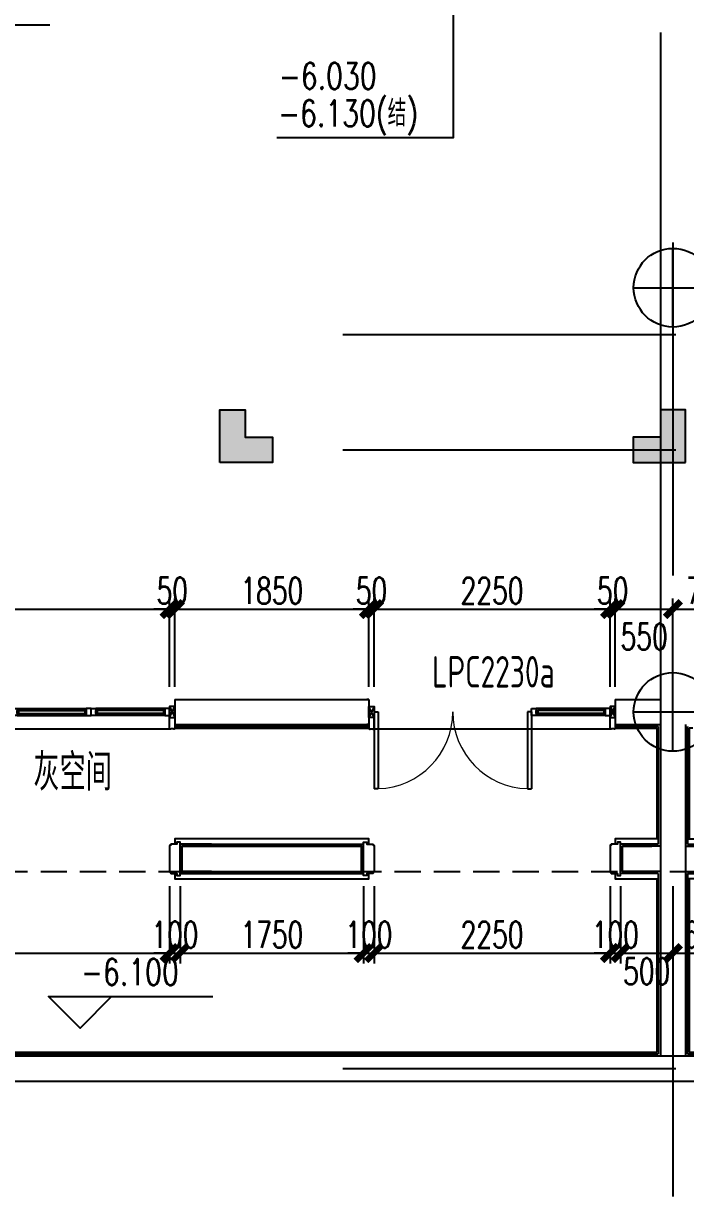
# Model space of a CAD drawing. Extents: x 296441 to 853063, y 459050 to 1117990.
# Drawn here: x 782629 to 788943, y 865610 to 876796 of the extents above; entities that cross this region are included whole.
import ezdxf

# ---------------------------------------------------------------- set-up
doc = ezdxf.new("R2010")
doc.units = 0
doc.header["$LTSCALE"] = 1000
doc.linetypes.add('20-GRID$0$CENTER2', pattern=[28.575, 19.05, -3.175, 3.175, -3.175])
doc.linetypes.add('BSMT-PLAN-BS01$0$$0$HIDDEN', pattern=[0.375, 0.25, -0.125])
for name, color, linetype in [('20-GRID$0$G-GRID', 8, '20-GRID$0$CENTER2'), ('20-PLAN-BS01-P$0$A-ANNO-LEVL', 3, 'Continuous'), ('20-PLAN-BS01-P$0$A-ANNO-LEVL-TEXT', 255, 'Continuous'), ('20-PLAN-BS01-P$0$A-ROOM-IDEN', 4, 'Continuous'), ('20-PLAN-BS01-P$0$G-XREF', 2, 'Continuous'), ('BSMT-PLAN-BS01$0$A-WALL', 1, 'Continuous'), ('DZ-PLAN-MAIN-FL01$0$A-WIND-IDEN', 33, 'Continuous'), ('E1-BS01-18-19$0$A-OVLK', 140, 'Continuous'), ('E1-BS01-18-19$0$A-WALL', 1, 'Continuous'), ('E1-BS01-18-19$0$A-WALL-FNSH', 6, 'Continuous'), ('E1-BS01-18-19$0$G-XREF', 2, 'Continuous'), ('E1-BS01-20$0$A-WALL', 1, 'Continuous'), ('G-BS01-20$0$A-DOOR', 4, 'Continuous'), ('G-BS01-20$0$A-FLOR', 23, 'Continuous'), ('G-BS01-20$0$A-OVLK', 140, 'Continuous'), ('G-BS01-20$0$A-SECT-WIND', 155, 'Continuous'), ('G-BS01-20$0$A-SECT-WOOD', 17, 'Continuous'), ('G-BS01-20$0$A-WALL', 1, 'Continuous'), ('G-BS01-20$0$A-WALL-FNSH', 6, 'Continuous'), ('G-BS01-20$0$G-FL01$0$A-COLS', 30, 'Continuous'), ('G-BS01-20$0$G-FL01$0$S-COL-H', 5, 'Continuous'), ('G-BS01-20$0$G-XREF', 2, 'Continuous'), ('G-XREF', 2, 'Continuous'), ('menchuangtao1$0$A-DETL-STONE', 42, 'Continuous'), ('menchuangtao1$0$A-WALL', 1, 'Continuous'), ('menchuangtao1$0$A_CUR_FRAME', 112, 'Continuous'), ('mentao100$0$A-SECT-FNSH', 6, 'Continuous'), ('mentao100$0$A-SECT-STONE', 42, 'Continuous'), ('mentao100$0$A-WALL', 1, 'Continuous'), ('ZT0_默认图层-----PM、LM、DY、JD', 7, 'Continuous'), ('ZT1_Dim---标注---PM、LM、DY、JD', 252, 'Continuous')]:
    doc.layers.add(name, color=color, linetype=linetype)
doc.layers.add('E-TEXT-BS01-20$0$A-ANNO-NPLT', color=215, linetype='Continuous', plot=False)
doc.layers.add('G-BS01-20$0$A-ANNO-NPLT', color=215, linetype='Continuous', plot=False)
doc.styles.add('20-PLAN-BS01-P$0$GOA_01_thin_0.75', font='romans.shx', dxfattribs={"width": 0.75, "bigfont": 'hzdx.shx'})
doc.styles.get("Standard").update_dxf_attribs({"font": 'gbenor.shx', "bigfont": 'gbcbig.shx'})
doc.styles.add('ZT-DIMSTYLE', font='ROMANS.shx', dxfattribs={"width": 0.7, "bigfont": 'CHINESE.shx'})
doc.dimstyles.new('ZT-DIM100', dxfattribs={"dimscale": 100, "dimtxt": 2.5, "dimasz": 1.5, "dimexe": 1, "dimexo": 1, "dimgap": 0.5, "dimtad": 1, "dimdec": 0, "dimdsep": 46, "dimtxsty": 'ZT-DIMSTYLE', "dimblk": 'ARCHTICK', "dimcen": 2.5, "dimclrd": 175, "dimclre": 175, "dimclrt": 7, "dimazin": 2, "dimtfac": 1, "dimtix": 1, "dimtmove": 2, "dimatfit": 3, "dimfxl": 0, "dimarcsym": 0})

# ---------------------------------------------------------------- blocks, each defined once
blk = doc.blocks.new('E-TEXT-BS01-20$0$A$C6F811121')
for p, q in [((0, -750), (0, 750)), ((-750, 0), (750, 0))]:
    blk.add_line(p, q)
blk.add_circle((0, 0), 750)
blk = doc.blocks.new('E-TEXT-BS01-20')
at = {"layer": 'E-TEXT-BS01-20$0$A-ANNO-NPLT', "xscale": 0.5, "yscale": 0.5, "zscale": 0.5}
blk.add_blockref('E-TEXT-BS01-20$0$A$C6F811121', (0, 0), dxfattribs=at)
blk = doc.blocks.new('G-BS01-20$0$A$C6F811121')
for p, q in [((0, -750), (0, 750)), ((-750, 0), (750, 0))]:
    blk.add_line(p, q)
blk.add_circle((0, 0), 750)
blk = doc.blocks.new('G-BS01-20$0$B-PLAN-FL01$0$$DorLib2D$00000002')
for p, q in [((-0.5, 0), (-0.5, 0.4875)), ((-0.475, 0.4875), (-0.5, 0.4875)), ((-0.475, 0), (-0.475, 0.4875)), ((0.475, 0), (0.475, 0.4875)), ((0.475, 0.4875), (0.5, 0.4875)), ((0.5, 0), (0.5, 0.4875)), ((-0.5, 0), (-0.475, 0)), ((0.5, 0), (0.475, 0))]:
    blk.add_line(p, q)
at = {"lineweight": 13}
for centre, start, end in [((-0.4875, 0), 0, 88.53072), ((0.4875, 0), 91.46928, 180)]:
    blk.add_arc(centre, 0.4875, start, end, dxfattribs=at)
blk = doc.blocks.new('G-BS01-20$0$750----DDDD')
at = {"layer": 'G-BS01-20$0$A-SECT-WIND'}
for p, q in [((45, 32.5), (705, 32.5)), ((60, 15), (690, 15)), ((45, -32.5), (705, -32.5)), ((60, -15), (690, -15))]:
    blk.add_line(p, q, dxfattribs=at)
at = {"layer": 'G-BS01-20$0$A-SECT-WOOD'}
for points in [[(0, 32.5), (45, 32.5), (45, -32.5), (0, -32.5)], [(60, 15), (60, -15), (45, -15), (45, 15)], [(690, 15), (690, -15), (705, -15), (705, 15)], [(750, 32.5), (705, 32.5), (705, -32.5), (750, -32.5)]]:
    blk.add_lwpolyline(points, close=True, dxfattribs=at)
blk = doc.blocks.new('menchuangtao1')
at = {"layer": 'menchuangtao1$0$A-DETL-STONE'}
blk.add_lwpolyline([(-10, -52), (-10, -159, -0.471625), (-15, -162, -0.528396), (-19, -165, 0.241692), (-51, -165, -0.528396), (-55, -162, -0.471625), (-60, -159), (-60, -52)], format="xyb", close=True, dxfattribs=at)
at = {"layer": 'menchuangtao1$0$A-WALL'}
for p, q in [((-10, 120), (-10, -120)), ((-10, 120), (10, 120)), ((-10, -120), (10, -120))]:
    blk.add_line(p, q, dxfattribs=at)
at = {"layer": 'menchuangtao1$0$A_CUR_FRAME'}
for p, q in [((-60, -52), (-10, 52)), ((-60, 52), (-10, -52))]:
    blk.add_line(p, q, dxfattribs=at)
blk.add_lwpolyline([(-10, -52), (-10, 52), (-60, 52), (-60, -52)], close=True, dxfattribs=at)
blk = doc.blocks.new('YQ121111477')
at = {"layer": 'G-BS01-20$0$G-FL01$0$S-COL-H'}
h = blk.add_hatch(color=256, dxfattribs=at)
h.dxf.hatch_style = 1
h.paths.add_polyline_path([(16380, 7000.2), (16380, 7500.2), (16620, 7500.2), (16620, 7240.2), (16880, 7240.2), (16880, 7000.2)])
h = blk.add_hatch(color=256, dxfattribs=at)
h.dxf.hatch_style = 1
h.paths.add_polyline_path([(20820, 7000.2), (20820, 7500.2), (20580, 7500.2), (20580, 7240.2), (20320, 7240.2), (20320, 7000.2)])
at = {"layer": '20-GRID$0$G-GRID'}
for p, q in [((20700, 31320.2), (20700, 0)), ((-4674.1, 8220.2, 0), (82140, 8220.2, 0)), ((-4674.1, 7120.2, 0), (82140, 7120.2, 0)), ((-4674.1, 1220.2), (82140, 1220.2))]:
    blk.add_line(p, q, dxfattribs=at)
at = {"layer": '20-PLAN-BS01-P$0$A-ANNO-LEVL', "elevation": 0}
for points in [[(18604.5, 11926.1), (18604.5, 10094.5), (16922.2, 10094.5)], [(13791.1, 11172.1), (13491.1, 10872.1), (13191.1, 11172.1), (14757.2, 11172.1)], [(15345.3, 1906.9), (15045.3, 1606.9), (14745.3, 1906.9), (16311.4, 1906.9)]]:
    blk.add_lwpolyline(points, dxfattribs=at)
at = {"layer": 'BSMT-PLAN-BS01$0$A-WALL', "color": 1}
for p, q in [((20580, 4800.2, 0.5), (20580, 3940.2, 0.5)), ((20580, 3940.2, -1.2), (20580, 1340.2, -0.9)), ((20820, 3940.2, -1.2), (20820, 1340.2, -0.9))]:
    blk.add_line(p, q, dxfattribs=at)
at = {"layer": 'BSMT-PLAN-BS01$0$A-WALL', "color": 5, "linetype": 'BSMT-PLAN-BS01$0$$0$HIDDEN'}
blk.add_line((9420, 3100.2, -0.4), (68580, 3100.2, -0.4), dxfattribs=at)
at = {"layer": 'BSMT-PLAN-BS01$0$A-WALL', "color": 1, "elevation": -1.1}
for points in [[(9420, 1340.2), (68580, 1340.2)], [(9180, 1100.2), (68820, 1100.2)]]:
    blk.add_lwpolyline(points, dxfattribs=at)
at = {"layer": 'E1-BS01-20$0$A-WALL'}
blk.add_line((20820, 4500.2, 0), (20820, 2679.7, 0), dxfattribs=at)
at = {"layer": 'G-BS01-20$0$A-FLOR'}
for p, q in [((15909, 4455.2, 0), (9891, 4455.2, 0)), ((20100, 4455.2, 0), (17850, 4455.2, 0))]:
    blk.add_line(p, q, dxfattribs=at)
at = {"layer": 'G-BS01-20$0$A-OVLK'}
for p, q in [((15949.9, 4465.2, 0), (17800, 4465.2, 0)), ((20150, 4465.2, 0), (20545, 4465.2, 0))]:
    blk.add_line(p, q, dxfattribs=at)
at = {"layer": 'G-BS01-20$0$A-WALL'}
for p, q in [((20580, 11100.2, 0), (20580, 4740.2, 0)), ((15959.9, 4740.2, 0), (17790, 4740.2, 0)), ((20160, 4740.2, 0), (20580, 4740.2, 0)), ((15959.9, 4500.2, 0), (17790, 4500.2, 0)), ((20160, 4500.2, 0), (20580, 4500.2, 0)), ((20580, 4500.2, 0), (20580, 1940.2, 0))]:
    blk.add_line(p, q, dxfattribs=at)
at = {"layer": 'G-BS01-20$0$A-WALL-FNSH'}
for p, q in [((15949.9, 4480.2, 0), (17800, 4480.2, 0)), ((20150, 4480.2, 0), (20560, 4480.2, 0))]:
    blk.add_line(p, q, dxfattribs=at)
at = {"layer": 'G-BS01-20$0$G-FL01$0$A-COLS', "elevation": 0}
for points in [[(16380, 7000.2), (16380, 7500.2), (16620, 7500.2), (16620, 7240.2), (16880, 7240.2), (16880, 7000.2)], [(20820, 7000.2), (20820, 7500.2), (20580, 7500.2), (20580, 7240.2), (20320, 7240.2), (20320, 7000.2)]]:
    blk.add_lwpolyline(points, close=True, dxfattribs=at)
blk.add_blockref('G-BS01-20$0$750----DDDD', (14400, 4620.2, 0))
at = {"xscale": -1}
for p in [(15900, 4620.2, 0), (20100, 4620.2, 0)]:
    blk.add_blockref('G-BS01-20$0$750----DDDD', p, dxfattribs=at)
at = {"layer": '20-PLAN-BS01-P$0$G-XREF'}
blk.add_blockref('E-TEXT-BS01-20', (20700, 8665.9, 0), dxfattribs=at)
at = {"layer": 'G-BS01-20$0$A-ANNO-NPLT', "xscale": 0.5, "yscale": 0.5, "zscale": 0.5}
blk.add_blockref('G-BS01-20$0$A$C6F811121', (20700, 4620.2, 0), dxfattribs=at)
at = {"layer": 'G-BS01-20$0$A-DOOR', "xscale": 1500, "yscale": 1500, "zscale": 1500, "rotation": 180}
blk.add_blockref('G-BS01-20$0$B-PLAN-FL01$0$$DorLib2D$00000002', (18600, 4620.2, 0), dxfattribs=at)
at = {"layer": 'G-BS01-20$0$G-XREF'}
for p in [(15960, 4620.2, 0), (20160.1, 4620.2, 0)]:
    blk.add_blockref('menchuangtao1', p, dxfattribs=at)
at = {"layer": 'G-BS01-20$0$G-XREF', "xscale": -1}
blk.add_blockref('menchuangtao1', (17789.9, 4620.2, 0), dxfattribs=at)
at = {"layer": '20-PLAN-BS01-P$0$A-ANNO-LEVL-TEXT', "style": '20-PLAN-BS01-P$0$GOA_01_thin_0.75', "width": 0.75}
for s, p in [('-6.030', (16942.3, 10558.6, 0)), ('-6.130(结)', (16934.6, 10203.8, 0)), ('-6.100', (15055.5, 2015.2, 0))]:
    blk.add_text(s, height=250, dxfattribs=at).set_placement(p)
at = {"layer": '20-PLAN-BS01-P$0$A-ROOM-IDEN', "style": '20-PLAN-BS01-P$0$GOA_01_thin_0.75', "width": 0.75}
blk.add_text('灰空间', height=350, dxfattribs=at).set_placement((14601.1, 3870.6, 0))
blk = doc.blocks.new('mentao100')
at = {"layer": 'mentao100$0$A-SECT-FNSH'}
for p, q in [((-280, 140), (20, 140)), ((-280, -140), (20, -140))]:
    blk.add_line(p, q, dxfattribs=at)
at = {"layer": 'mentao100$0$A-SECT-STONE', "ltscale": 0.1}
blk.add_lwpolyline([(20, 140), (20, 160), (50, 160), (50, 140), (105, 140, -0.414214), (110, 135), (110, 130), (115, 130, -0.414165), (120, 125), (120, 98), (120, -125, -0.414165), (115, -130), (110, -130), (110, -135, -0.414214), (105, -140), (50, -140), (50, -160), (20, -160), (20, -140)], format="xyb", close=True, dxfattribs=at)
at = {"layer": 'mentao100$0$A-WALL'}
blk.add_lwpolyline([(-280, -120), (0, -120), (0, 120), (-280, 120)], dxfattribs=at)
blk = doc.blocks.new('YQ1230160100')
at = {"layer": 'E1-BS01-18-19$0$A-OVLK', "elevation": 0}
for points in [[(20, 2070), (430, 2070), (430, 2020)], [(8380, 2020), (8380, 2070), (6530, 2070), (6530, 2020)], [(11140, 2070), (10730, 2070), (10730, 2020)], [(430, 1740), (430, 1690), (20, 1690)], [(6530, 1740), (6530, 1690), (8380, 1690), (8380, 1740)], [(10730, 1740), (10730, 1690), (11140, 1690)]]:
    blk.add_lwpolyline(points, dxfattribs=at)
at = {"layer": 'E1-BS01-18-19$0$A-WALL'}
for p, q in [((0, 2000, 0), (360, 2000, 0)), ((6600, 2000, 0), (8310, 2000, 0)), ((11160, 2000, 0), (10800, 2000, 0)), ((0, 1760, 0), (360, 1760, 0)), ((6600, 1760, 0), (8310, 1760, 0)), ((11160, 1760, 0), (10800, 1760, 0))]:
    blk.add_line(p, q, dxfattribs=at)
at = {"layer": 'E1-BS01-18-19$0$A-WALL-FNSH'}
for p, q in [((20, 3140, 0), (20, 2020, 0)), ((20, 2020, 0), (380, 2020, 0)), ((6580, 2020, 0), (8330, 2020, 0)), ((11140, 2020, 0), (10780, 2020, 0)), ((20, 1740, 0), (380, 1740, 0)), ((20, 1740), (20, 20)), ((6580, 1740, 0), (8330, 1740, 0)), ((11140, 1740, 0), (10780, 1740, 0)), ((11140, 1740, 0), (11140, 20, -1)), ((20, 20, -1), (11140, 20, -1))]:
    blk.add_line(p, q, dxfattribs=at)
at = {"layer": 'G-BS01-20$0$A-OVLK'}
for p, q in [((35, 3125, 0), (35, 2070, 0)), ((70, 3125, 0), (35, 3125, 0)), ((11125, 3125, 0), (11125, 2070, 0)), ((35, 1690), (35, 35)), ((11125, 1690, 0), (11125, 35, -1)), ((35, 35, -1), (11125, 35, -1))]:
    blk.add_line(p, q, dxfattribs=at)
at = {"layer": 'G-BS01-20$0$A-WALL-FNSH'}
blk.add_line((11140, 3140, 0), (11140, 2020, 0), dxfattribs=at)
at = {"layer": 'E1-BS01-18-19$0$G-XREF'}
for p in [(360, 1880, 0), (8310, 1880, 0)]:
    blk.add_blockref('mentao100', p, dxfattribs=at)
at = {"layer": 'E1-BS01-18-19$0$G-XREF', "extrusion": (0, 0, -1), "zscale": -1}
blk.add_blockref('mentao100', (-6600, 1880, 0), dxfattribs=at)
at = {"layer": 'E1-BS01-18-19$0$G-XREF', "xscale": -1}
blk.add_blockref('mentao100', (10800, 1880, 0), dxfattribs=at)
blk = doc.blocks.new('YQ1230160300')
at = {"layer": 'E1-BS01-18-19$0$A-OVLK'}
for points, elevation in [([(20, 2070), (580, 2070), (580, 2020)], 0), ([(6505, 2020), (6505, 2070), (5180, 2070), (5180, 2020)], 1), ([(9340, 2070), (8855, 2070), (8855, 2020)], 1), ([(580, 1740), (580, 1690), (20, 1690)], 0), ([(5180, 1740), (5180, 1690), (6505, 1690), (6505, 1740)], 1), ([(8855, 1740), (8855, 1690), (9340, 1690)], 1)]:
    blk.add_lwpolyline(points, dxfattribs=dict(at, elevation=elevation))
at = {"layer": 'E1-BS01-18-19$0$A-WALL'}
for p, q in [((0, 2000, 0), (510, 2000, 1)), ((5250, 2000, 1), (6435, 2000, 1)), ((9360, 2000, 0), (8925, 2000, 1)), ((0, 1760, 0), (510, 1760, 1)), ((5250, 1760, 1), (6435, 1760, 1)), ((9360, 1760, 0), (8925, 1760, 1))]:
    blk.add_line(p, q, dxfattribs=at)
at = {"layer": 'E1-BS01-18-19$0$A-WALL-FNSH'}
for p, q in [((20, 3140, 0), (20, 2020, 0)), ((20, 2020, 0), (530, 2020, 1)), ((5230, 2020, 1), (6455, 2020, 1)), ((9340, 2020, 0), (8905, 2020, 1)), ((20, 1740, 0), (530, 1740, 1)), ((20, 1740), (20, 20)), ((5230, 1740, 1), (6455, 1740, 1)), ((9340, 1740, 0), (8905, 1740, 1)), ((9340, 1740, 0), (9340, 20, -1)), ((20, 20, -1), (9340, 20, -1))]:
    blk.add_line(p, q, dxfattribs=at)
at = {"layer": 'G-BS01-20$0$A-OVLK'}
for p, q in [((35, 3125, 0), (35, 2070, 0)), ((70, 3125, 0), (35, 3125, 0)), ((9325, 3125, 0), (9325, 2070, 0)), ((35, 1690), (35, 35)), ((9325, 1690, 0), (9325, 35, -1)), ((35, 35, -1), (9325, 35, -1))]:
    blk.add_line(p, q, dxfattribs=at)
at = {"layer": 'G-BS01-20$0$A-WALL-FNSH'}
blk.add_line((9340, 3140, 0), (9340, 2020, 0), dxfattribs=at)
at = {"layer": 'E1-BS01-18-19$0$G-XREF'}
for p in [(510, 1880, 1), (6435, 1880, 1)]:
    blk.add_blockref('mentao100', p, dxfattribs=at)
at = {"layer": 'E1-BS01-18-19$0$G-XREF', "extrusion": (0, 0, -1), "zscale": -1}
blk.add_blockref('mentao100', (-5250, 1880, -1), dxfattribs=at)
at = {"layer": 'E1-BS01-18-19$0$G-XREF', "xscale": -1}
blk.add_blockref('mentao100', (8925, 1880, 1), dxfattribs=at)
blk = doc.blocks.new('_ArchTick')
at = {"color": 0, "linetype": 'ByBlock', "const_width": 0.4}
blk.add_lwpolyline([(-0.5, -0.5), (0.5, 0.5)], dxfattribs=at)
blk = doc.blocks.new('*D1692')
at = {"layer": 'Defpoints', "color": 0, "ltscale": 1000, "transparency": 16777216}
for p in [(11550, 861), (10850, 20), (11550, 20)]:
    blk.add_point(p, dxfattribs=at)
at = {"layer": 'ZT1_Dim---标注---PM、LM、DY、JD', "color": 175, "linetype": 'ByBlock', "lineweight": -2, "ltscale": 1000, "transparency": 16777216}
for p, q in [((10850, 120), (10850, 961)), ((11550, 120), (11550, 961)), ((10850, 861), (11550, 861))]:
    blk.add_line(p, q, dxfattribs=at)
at = {"layer": 'ZT1_Dim---标注---PM、LM、DY、JD', "color": 175, "lineweight": -2, "ltscale": 1000, "transparency": 16777216, "xscale": 150, "yscale": 150, "zscale": 150, "rotation": 180}
blk.add_blockref('_ArchTick', (10850, 861), dxfattribs=at)
at = {"layer": 'ZT1_Dim---标注---PM、LM、DY、JD', "color": 175, "lineweight": -2, "ltscale": 1000, "transparency": 16777216, "xscale": 150, "yscale": 150, "zscale": 150}
blk.add_blockref('_ArchTick', (11550, 861), dxfattribs=at)
at = {"layer": 'ZT1_Dim---标注---PM、LM、DY、JD', "color": 7, "ltscale": 1000, "transparency": 16777216, "insert": (11200, 1036), "char_height": 250, "attachment_point": 5, "style": 'ZT-DIMSTYLE'}
blk.add_mtext('700', dxfattribs=at)
blk = doc.blocks.new('*D1693')
at = {"layer": 'Defpoints', "color": 0, "ltscale": 1000, "transparency": 16777216}
for p in [(10850, 861), (10300, 20), (10850, 20)]:
    blk.add_point(p, dxfattribs=at)
at = {"layer": 'ZT1_Dim---标注---PM、LM、DY、JD', "color": 175, "linetype": 'ByBlock', "lineweight": -2, "ltscale": 1000, "transparency": 16777216}
for p, q in [((10300, 120), (10300, 961)), ((10850, 120), (10850, 961)), ((10300, 861), (10850, 861))]:
    blk.add_line(p, q, dxfattribs=at)
at = {"layer": 'ZT1_Dim---标注---PM、LM、DY、JD', "color": 175, "lineweight": -2, "ltscale": 1000, "transparency": 16777216, "xscale": 150, "yscale": 150, "zscale": 150, "rotation": 180}
blk.add_blockref('_ArchTick', (10300, 861), dxfattribs=at)
at = {"layer": 'ZT1_Dim---标注---PM、LM、DY、JD', "color": 175, "lineweight": -2, "ltscale": 1000, "transparency": 16777216, "xscale": 150, "yscale": 150, "zscale": 150}
blk.add_blockref('_ArchTick', (10850, 861), dxfattribs=at)
at = {"layer": 'ZT1_Dim---标注---PM、LM、DY、JD', "color": 7, "ltscale": 1000, "transparency": 16777216, "insert": (10575, 599), "char_height": 250, "attachment_point": 5, "style": 'ZT-DIMSTYLE'}
blk.add_mtext('550', dxfattribs=at)
blk = doc.blocks.new('*D1694')
at = {"layer": 'Defpoints', "color": 0, "ltscale": 1000, "transparency": 16777216}
for p in [(10300, 861), (10250, 20), (10300, 20)]:
    blk.add_point(p, dxfattribs=at)
at = {"layer": 'ZT1_Dim---标注---PM、LM、DY、JD', "color": 175, "linetype": 'ByBlock', "lineweight": -2, "ltscale": 1000, "transparency": 16777216}
for p, q in [((10250, 120), (10250, 961)), ((10300, 120), (10300, 961)), ((10250, 861), (10100, 861)), ((10250, 861), (10300, 861)), ((10300, 861), (10450, 861))]:
    blk.add_line(p, q, dxfattribs=at)
at = {"layer": 'ZT1_Dim---标注---PM、LM、DY、JD', "color": 175, "lineweight": -2, "ltscale": 1000, "transparency": 16777216, "xscale": 150, "yscale": 150, "zscale": 150}
blk.add_blockref('_ArchTick', (10250, 861), dxfattribs=at)
at = {"layer": 'ZT1_Dim---标注---PM、LM、DY、JD', "color": 175, "lineweight": -2, "ltscale": 1000, "transparency": 16777216, "xscale": 150, "yscale": 150, "zscale": 150, "rotation": 180}
blk.add_blockref('_ArchTick', (10300, 861), dxfattribs=at)
at = {"layer": 'ZT1_Dim---标注---PM、LM、DY、JD', "color": 7, "ltscale": 1000, "transparency": 16777216, "insert": (10275, 1036), "char_height": 250, "attachment_point": 5, "style": 'ZT-DIMSTYLE'}
blk.add_mtext('50', dxfattribs=at)
blk = doc.blocks.new('*D1695')
at = {"layer": 'Defpoints', "color": 0, "ltscale": 1000, "transparency": 16777216}
for p in [(10250, 861), (8000, 20), (10250, 20)]:
    blk.add_point(p, dxfattribs=at)
at = {"layer": 'ZT1_Dim---标注---PM、LM、DY、JD', "color": 175, "linetype": 'ByBlock', "lineweight": -2, "ltscale": 1000, "transparency": 16777216}
for p, q in [((8000, 120), (8000, 961)), ((10250, 120), (10250, 961)), ((8000, 861), (10250, 861))]:
    blk.add_line(p, q, dxfattribs=at)
at = {"layer": 'ZT1_Dim---标注---PM、LM、DY、JD', "color": 175, "lineweight": -2, "ltscale": 1000, "transparency": 16777216, "xscale": 150, "yscale": 150, "zscale": 150, "rotation": 180}
blk.add_blockref('_ArchTick', (8000, 861), dxfattribs=at)
at = {"layer": 'ZT1_Dim---标注---PM、LM、DY、JD', "color": 175, "lineweight": -2, "ltscale": 1000, "transparency": 16777216, "xscale": 150, "yscale": 150, "zscale": 150}
blk.add_blockref('_ArchTick', (10250, 861), dxfattribs=at)
at = {"layer": 'ZT1_Dim---标注---PM、LM、DY、JD', "color": 7, "ltscale": 1000, "transparency": 16777216, "insert": (9125, 1036), "char_height": 250, "attachment_point": 5, "style": 'ZT-DIMSTYLE'}
blk.add_mtext('2250', dxfattribs=at)
blk = doc.blocks.new('*D1696')
at = {"layer": 'Defpoints', "color": 0, "ltscale": 1000, "transparency": 16777216}
for p in [(8000, 861), (7950, 20), (8000, 20)]:
    blk.add_point(p, dxfattribs=at)
at = {"layer": 'ZT1_Dim---标注---PM、LM、DY、JD', "color": 175, "linetype": 'ByBlock', "lineweight": -2, "ltscale": 1000, "transparency": 16777216}
for p, q in [((7950, 120), (7950, 961)), ((8000, 120), (8000, 961)), ((7950, 861), (7800, 861)), ((7950, 861), (8000, 861)), ((8000, 861), (8150, 861))]:
    blk.add_line(p, q, dxfattribs=at)
at = {"layer": 'ZT1_Dim---标注---PM、LM、DY、JD', "color": 175, "lineweight": -2, "ltscale": 1000, "transparency": 16777216, "xscale": 150, "yscale": 150, "zscale": 150}
blk.add_blockref('_ArchTick', (7950, 861), dxfattribs=at)
at = {"layer": 'ZT1_Dim---标注---PM、LM、DY、JD', "color": 175, "lineweight": -2, "ltscale": 1000, "transparency": 16777216, "xscale": 150, "yscale": 150, "zscale": 150, "rotation": 180}
blk.add_blockref('_ArchTick', (8000, 861), dxfattribs=at)
at = {"layer": 'ZT1_Dim---标注---PM、LM、DY、JD', "color": 7, "ltscale": 1000, "transparency": 16777216, "insert": (7975, 1036), "char_height": 250, "attachment_point": 5, "style": 'ZT-DIMSTYLE'}
blk.add_mtext('50', dxfattribs=at)
blk = doc.blocks.new('*D1697')
at = {"layer": 'Defpoints', "color": 0, "ltscale": 1000, "transparency": 16777216}
for p in [(7950, 861), (6100, 20), (7950, 20)]:
    blk.add_point(p, dxfattribs=at)
at = {"layer": 'ZT1_Dim---标注---PM、LM、DY、JD', "color": 175, "linetype": 'ByBlock', "lineweight": -2, "ltscale": 1000, "transparency": 16777216}
for p, q in [((6100, 120), (6100, 961)), ((7950, 120), (7950, 961)), ((6100, 861), (7950, 861))]:
    blk.add_line(p, q, dxfattribs=at)
at = {"layer": 'ZT1_Dim---标注---PM、LM、DY、JD', "color": 175, "lineweight": -2, "ltscale": 1000, "transparency": 16777216, "xscale": 150, "yscale": 150, "zscale": 150, "rotation": 180}
blk.add_blockref('_ArchTick', (6100, 861), dxfattribs=at)
at = {"layer": 'ZT1_Dim---标注---PM、LM、DY、JD', "color": 175, "lineweight": -2, "ltscale": 1000, "transparency": 16777216, "xscale": 150, "yscale": 150, "zscale": 150}
blk.add_blockref('_ArchTick', (7950, 861), dxfattribs=at)
at = {"layer": 'ZT1_Dim---标注---PM、LM、DY、JD', "color": 7, "ltscale": 1000, "transparency": 16777216, "insert": (7025, 1036), "char_height": 250, "attachment_point": 5, "style": 'ZT-DIMSTYLE'}
blk.add_mtext('1850', dxfattribs=at)
blk = doc.blocks.new('*D1698')
at = {"layer": 'Defpoints', "color": 0, "ltscale": 1000, "transparency": 16777216}
for p in [(6100, 861), (6050, 20), (6100, 20)]:
    blk.add_point(p, dxfattribs=at)
at = {"layer": 'ZT1_Dim---标注---PM、LM、DY、JD', "color": 175, "linetype": 'ByBlock', "lineweight": -2, "ltscale": 1000, "transparency": 16777216}
for p, q in [((6050, 120), (6050, 961)), ((6100, 120), (6100, 961)), ((6050, 861), (5900, 861)), ((6050, 861), (6100, 861)), ((6100, 861), (6250, 861))]:
    blk.add_line(p, q, dxfattribs=at)
at = {"layer": 'ZT1_Dim---标注---PM、LM、DY、JD', "color": 175, "lineweight": -2, "ltscale": 1000, "transparency": 16777216, "xscale": 150, "yscale": 150, "zscale": 150}
blk.add_blockref('_ArchTick', (6050, 861), dxfattribs=at)
at = {"layer": 'ZT1_Dim---标注---PM、LM、DY、JD', "color": 175, "lineweight": -2, "ltscale": 1000, "transparency": 16777216, "xscale": 150, "yscale": 150, "zscale": 150, "rotation": 180}
blk.add_blockref('_ArchTick', (6100, 861), dxfattribs=at)
at = {"layer": 'ZT1_Dim---标注---PM、LM、DY、JD', "color": 7, "ltscale": 1000, "transparency": 16777216, "insert": (6075, 1036), "char_height": 250, "attachment_point": 5, "style": 'ZT-DIMSTYLE'}
blk.add_mtext('50', dxfattribs=at)
blk = doc.blocks.new('*D1699')
at = {"layer": 'Defpoints', "color": 0, "ltscale": 1000, "transparency": 16777216}
for p in [(6050, 861), (50, 20), (6050, 20)]:
    blk.add_point(p, dxfattribs=at)
at = {"layer": 'ZT1_Dim---标注---PM、LM、DY、JD', "color": 175, "linetype": 'ByBlock', "lineweight": -2, "ltscale": 1000, "transparency": 16777216}
for p, q in [((50, 120), (50, 961)), ((6050, 120), (6050, 961)), ((50, 861), (6050, 861))]:
    blk.add_line(p, q, dxfattribs=at)
at = {"layer": 'ZT1_Dim---标注---PM、LM、DY、JD', "color": 175, "lineweight": -2, "ltscale": 1000, "transparency": 16777216, "xscale": 150, "yscale": 150, "zscale": 150, "rotation": 180}
blk.add_blockref('_ArchTick', (50, 861), dxfattribs=at)
at = {"layer": 'ZT1_Dim---标注---PM、LM、DY、JD', "color": 175, "lineweight": -2, "ltscale": 1000, "transparency": 16777216, "xscale": 150, "yscale": 150, "zscale": 150}
blk.add_blockref('_ArchTick', (6050, 861), dxfattribs=at)
at = {"layer": 'ZT1_Dim---标注---PM、LM、DY、JD', "color": 7, "ltscale": 1000, "transparency": 16777216, "insert": (3050, 1036), "char_height": 250, "attachment_point": 5, "style": 'ZT-DIMSTYLE'}
blk.add_mtext('6000', dxfattribs=at)
blk = doc.blocks.new('*D1558')
at = {"layer": 'Defpoints', "color": 0, "ltscale": 1000, "transparency": 16777216}
for p in [(788823, 868671), (789473, 868671), (789473, 867932)]:
    blk.add_point(p, dxfattribs=at)
at = {"layer": 'ZT1_Dim---标注---PM、LM、DY、JD', "color": 175, "linetype": 'ByBlock', "lineweight": -2, "ltscale": 1000, "transparency": 16777216}
for p, q in [((788823, 868571), (788823, 867832)), ((789473, 868571), (789473, 867832))]:
    blk.add_line(p, q, dxfattribs=at)
at = {"layer": 'ZT1_Dim---标注---PM、LM、DY、JD', "color": 175, "lineweight": -2, "ltscale": 1000, "transparency": 16777216}
blk.add_line((788823, 867932), (789473, 867932), dxfattribs=at)
at = {"layer": 'ZT1_Dim---标注---PM、LM、DY、JD', "color": 175, "lineweight": -2, "ltscale": 1000, "transparency": 16777216, "xscale": 150, "yscale": 150, "zscale": 150, "rotation": 180}
blk.add_blockref('_ArchTick', (788823, 867932), dxfattribs=at)
at = {"layer": 'ZT1_Dim---标注---PM、LM、DY、JD', "color": 175, "lineweight": -2, "ltscale": 1000, "transparency": 16777216, "xscale": 150, "yscale": 150, "zscale": 150}
blk.add_blockref('_ArchTick', (789473, 867932), dxfattribs=at)
at = {"layer": 'ZT1_Dim---标注---PM、LM、DY、JD', "color": 7, "ltscale": 1000, "transparency": 16777216, "insert": (789148, 868107), "char_height": 250, "attachment_point": 5, "style": 'ZT-DIMSTYLE'}
blk.add_mtext('650', dxfattribs=at)
blk = doc.blocks.new('*D1559')
at = {"layer": 'Defpoints', "color": 0, "ltscale": 1000, "transparency": 16777216}
for p in [(788323, 868671), (788823, 868671), (788823, 867932)]:
    blk.add_point(p, dxfattribs=at)
at = {"layer": 'ZT1_Dim---标注---PM、LM、DY、JD', "color": 175, "linetype": 'ByBlock', "lineweight": -2, "ltscale": 1000, "transparency": 16777216}
for p, q in [((788323, 868571), (788323, 867832)), ((788823, 868571), (788823, 867832))]:
    blk.add_line(p, q, dxfattribs=at)
at = {"layer": 'ZT1_Dim---标注---PM、LM、DY、JD', "color": 175, "lineweight": -2, "ltscale": 1000, "transparency": 16777216}
blk.add_line((788323, 867932), (788823, 867932), dxfattribs=at)
at = {"layer": 'ZT1_Dim---标注---PM、LM、DY、JD', "color": 175, "lineweight": -2, "ltscale": 1000, "transparency": 16777216, "xscale": 150, "yscale": 150, "zscale": 150, "rotation": 180}
blk.add_blockref('_ArchTick', (788323, 867932), dxfattribs=at)
at = {"layer": 'ZT1_Dim---标注---PM、LM、DY、JD', "color": 175, "lineweight": -2, "ltscale": 1000, "transparency": 16777216, "xscale": 150, "yscale": 150, "zscale": 150}
blk.add_blockref('_ArchTick', (788823, 867932), dxfattribs=at)
at = {"layer": 'ZT1_Dim---标注---PM、LM、DY、JD', "color": 7, "ltscale": 1000, "transparency": 16777216, "insert": (788573, 867757), "char_height": 250, "attachment_point": 5, "style": 'ZT-DIMSTYLE'}
blk.add_mtext('500', dxfattribs=at)
blk = doc.blocks.new('*D1560')
at = {"layer": 'Defpoints', "color": 0, "ltscale": 1000, "transparency": 16777216}
for p in [(788223, 868671), (788323, 868671), (788323, 867932)]:
    blk.add_point(p, dxfattribs=at)
at = {"layer": 'ZT1_Dim---标注---PM、LM、DY、JD', "color": 175, "linetype": 'ByBlock', "lineweight": -2, "ltscale": 1000, "transparency": 16777216}
for p, q in [((788223, 868571), (788223, 867832)), ((788323, 868571), (788323, 867832))]:
    blk.add_line(p, q, dxfattribs=at)
at = {"layer": 'ZT1_Dim---标注---PM、LM、DY、JD', "color": 175, "lineweight": -2, "ltscale": 1000, "transparency": 16777216}
for p, q in [((788223, 867932), (788073, 867932)), ((788223, 867932), (788323, 867932)), ((788323, 867932), (788473, 867932))]:
    blk.add_line(p, q, dxfattribs=at)
at = {"layer": 'ZT1_Dim---标注---PM、LM、DY、JD', "color": 175, "lineweight": -2, "ltscale": 1000, "transparency": 16777216, "xscale": 150, "yscale": 150, "zscale": 150}
blk.add_blockref('_ArchTick', (788223, 867932), dxfattribs=at)
at = {"layer": 'ZT1_Dim---标注---PM、LM、DY、JD', "color": 175, "lineweight": -2, "ltscale": 1000, "transparency": 16777216, "xscale": 150, "yscale": 150, "zscale": 150, "rotation": 180}
blk.add_blockref('_ArchTick', (788323, 867932), dxfattribs=at)
at = {"layer": 'ZT1_Dim---标注---PM、LM、DY、JD', "color": 7, "ltscale": 1000, "transparency": 16777216, "insert": (788273, 868107), "char_height": 250, "attachment_point": 5, "style": 'ZT-DIMSTYLE'}
blk.add_mtext('100', dxfattribs=at)
blk = doc.blocks.new('*D1561')
at = {"layer": 'Defpoints', "color": 0, "ltscale": 1000, "transparency": 16777216}
for p in [(785973, 868671), (788223, 868671), (788223, 867932)]:
    blk.add_point(p, dxfattribs=at)
at = {"layer": 'ZT1_Dim---标注---PM、LM、DY、JD', "color": 175, "linetype": 'ByBlock', "lineweight": -2, "ltscale": 1000, "transparency": 16777216}
for p, q in [((785973, 868571), (785973, 867832)), ((788223, 868571), (788223, 867832))]:
    blk.add_line(p, q, dxfattribs=at)
at = {"layer": 'ZT1_Dim---标注---PM、LM、DY、JD', "color": 175, "lineweight": -2, "ltscale": 1000, "transparency": 16777216}
blk.add_line((785973, 867932), (788223, 867932), dxfattribs=at)
at = {"layer": 'ZT1_Dim---标注---PM、LM、DY、JD', "color": 175, "lineweight": -2, "ltscale": 1000, "transparency": 16777216, "xscale": 150, "yscale": 150, "zscale": 150, "rotation": 180}
blk.add_blockref('_ArchTick', (785973, 867932), dxfattribs=at)
at = {"layer": 'ZT1_Dim---标注---PM、LM、DY、JD', "color": 175, "lineweight": -2, "ltscale": 1000, "transparency": 16777216, "xscale": 150, "yscale": 150, "zscale": 150}
blk.add_blockref('_ArchTick', (788223, 867932), dxfattribs=at)
at = {"layer": 'ZT1_Dim---标注---PM、LM、DY、JD', "color": 7, "ltscale": 1000, "transparency": 16777216, "insert": (787098, 868107), "char_height": 250, "attachment_point": 5, "style": 'ZT-DIMSTYLE'}
blk.add_mtext('2250', dxfattribs=at)
blk = doc.blocks.new('*D1562')
at = {"layer": 'Defpoints', "color": 0, "ltscale": 1000, "transparency": 16777216}
for p in [(785873, 868671), (785973, 868671), (785973, 867932)]:
    blk.add_point(p, dxfattribs=at)
at = {"layer": 'ZT1_Dim---标注---PM、LM、DY、JD', "color": 175, "linetype": 'ByBlock', "lineweight": -2, "ltscale": 1000, "transparency": 16777216}
for p, q in [((785873, 868571), (785873, 867832)), ((785973, 868571), (785973, 867832))]:
    blk.add_line(p, q, dxfattribs=at)
at = {"layer": 'ZT1_Dim---标注---PM、LM、DY、JD', "color": 175, "lineweight": -2, "ltscale": 1000, "transparency": 16777216}
for p, q in [((785873, 867932), (785723, 867932)), ((785873, 867932), (785973, 867932)), ((785973, 867932), (786123, 867932))]:
    blk.add_line(p, q, dxfattribs=at)
at = {"layer": 'ZT1_Dim---标注---PM、LM、DY、JD', "color": 175, "lineweight": -2, "ltscale": 1000, "transparency": 16777216, "xscale": 150, "yscale": 150, "zscale": 150}
blk.add_blockref('_ArchTick', (785873, 867932), dxfattribs=at)
at = {"layer": 'ZT1_Dim---标注---PM、LM、DY、JD', "color": 175, "lineweight": -2, "ltscale": 1000, "transparency": 16777216, "xscale": 150, "yscale": 150, "zscale": 150, "rotation": 180}
blk.add_blockref('_ArchTick', (785973, 867932), dxfattribs=at)
at = {"layer": 'ZT1_Dim---标注---PM、LM、DY、JD', "color": 7, "ltscale": 1000, "transparency": 16777216, "insert": (785923, 868107), "char_height": 250, "attachment_point": 5, "style": 'ZT-DIMSTYLE'}
blk.add_mtext('100', dxfattribs=at)
blk = doc.blocks.new('*D1563')
at = {"layer": 'Defpoints', "color": 0, "ltscale": 1000, "transparency": 16777216}
for p in [(784123, 868671), (785873, 868671), (785873, 867932)]:
    blk.add_point(p, dxfattribs=at)
at = {"layer": 'ZT1_Dim---标注---PM、LM、DY、JD', "color": 175, "linetype": 'ByBlock', "lineweight": -2, "ltscale": 1000, "transparency": 16777216}
for p, q in [((784123, 868571), (784123, 867832)), ((785873, 868571), (785873, 867832))]:
    blk.add_line(p, q, dxfattribs=at)
at = {"layer": 'ZT1_Dim---标注---PM、LM、DY、JD', "color": 175, "lineweight": -2, "ltscale": 1000, "transparency": 16777216}
blk.add_line((784123, 867932), (785873, 867932), dxfattribs=at)
at = {"layer": 'ZT1_Dim---标注---PM、LM、DY、JD', "color": 175, "lineweight": -2, "ltscale": 1000, "transparency": 16777216, "xscale": 150, "yscale": 150, "zscale": 150, "rotation": 180}
blk.add_blockref('_ArchTick', (784123, 867932), dxfattribs=at)
at = {"layer": 'ZT1_Dim---标注---PM、LM、DY、JD', "color": 175, "lineweight": -2, "ltscale": 1000, "transparency": 16777216, "xscale": 150, "yscale": 150, "zscale": 150}
blk.add_blockref('_ArchTick', (785873, 867932), dxfattribs=at)
at = {"layer": 'ZT1_Dim---标注---PM、LM、DY、JD', "color": 7, "ltscale": 1000, "transparency": 16777216, "insert": (784998, 868107), "char_height": 250, "attachment_point": 5, "style": 'ZT-DIMSTYLE'}
blk.add_mtext('1750', dxfattribs=at)
blk = doc.blocks.new('*D1564')
at = {"layer": 'Defpoints', "color": 0, "ltscale": 1000, "transparency": 16777216}
for p in [(784023, 868671), (784123, 868671), (784123, 867932)]:
    blk.add_point(p, dxfattribs=at)
at = {"layer": 'ZT1_Dim---标注---PM、LM、DY、JD', "color": 175, "linetype": 'ByBlock', "lineweight": -2, "ltscale": 1000, "transparency": 16777216}
for p, q in [((784023, 868571), (784023, 867832)), ((784123, 868571), (784123, 867832))]:
    blk.add_line(p, q, dxfattribs=at)
at = {"layer": 'ZT1_Dim---标注---PM、LM、DY、JD', "color": 175, "lineweight": -2, "ltscale": 1000, "transparency": 16777216}
for p, q in [((784023, 867932), (783873, 867932)), ((784023, 867932), (784123, 867932)), ((784123, 867932), (784273, 867932))]:
    blk.add_line(p, q, dxfattribs=at)
at = {"layer": 'ZT1_Dim---标注---PM、LM、DY、JD', "color": 175, "lineweight": -2, "ltscale": 1000, "transparency": 16777216, "xscale": 150, "yscale": 150, "zscale": 150}
blk.add_blockref('_ArchTick', (784023, 867932), dxfattribs=at)
at = {"layer": 'ZT1_Dim---标注---PM、LM、DY、JD', "color": 175, "lineweight": -2, "ltscale": 1000, "transparency": 16777216, "xscale": 150, "yscale": 150, "zscale": 150, "rotation": 180}
blk.add_blockref('_ArchTick', (784123, 867932), dxfattribs=at)
at = {"layer": 'ZT1_Dim---标注---PM、LM、DY、JD', "color": 7, "ltscale": 1000, "transparency": 16777216, "insert": (784073, 868107), "char_height": 250, "attachment_point": 5, "style": 'ZT-DIMSTYLE'}
blk.add_mtext('100', dxfattribs=at)
blk = doc.blocks.new('*D1565')
at = {"layer": 'Defpoints', "color": 0, "ltscale": 1000, "transparency": 16777216}
for p in [(778023, 868671, 0), (784023, 868671), (784023, 867932)]:
    blk.add_point(p, dxfattribs=at)
at = {"layer": 'ZT1_Dim---标注---PM、LM、DY、JD', "color": 175, "linetype": 'ByBlock', "lineweight": -2, "ltscale": 1000, "transparency": 16777216}
for p, q in [((778023, 868571), (778023, 867832)), ((784023, 868571), (784023, 867832))]:
    blk.add_line(p, q, dxfattribs=at)
at = {"layer": 'ZT1_Dim---标注---PM、LM、DY、JD', "color": 175, "lineweight": -2, "ltscale": 1000, "transparency": 16777216}
blk.add_line((778023, 867932), (784023, 867932), dxfattribs=at)
at = {"layer": 'ZT1_Dim---标注---PM、LM、DY、JD', "color": 175, "lineweight": -2, "ltscale": 1000, "transparency": 16777216, "xscale": 150, "yscale": 150, "zscale": 150, "rotation": 180}
blk.add_blockref('_ArchTick', (778023, 867932), dxfattribs=at)
at = {"layer": 'ZT1_Dim---标注---PM、LM、DY、JD', "color": 175, "lineweight": -2, "ltscale": 1000, "transparency": 16777216, "xscale": 150, "yscale": 150, "zscale": 150}
blk.add_blockref('_ArchTick', (784023, 867932), dxfattribs=at)
at = {"layer": 'ZT1_Dim---标注---PM、LM、DY、JD', "color": 7, "ltscale": 1000, "transparency": 16777216, "insert": (781023, 868107), "char_height": 250, "attachment_point": 5, "style": 'ZT-DIMSTYLE'}
blk.add_mtext('6000', dxfattribs=at)
blk = doc.blocks.new('20200213130928')
at = {"layer": 'ZT1_Dim---标注---PM、LM、DY、JD', "ltscale": 1000}
for base, p1, p2, picture, middle in [((6050, 861), (50, 20), (6050, 20), '*D1699', (3050, 1036)), ((6100, 861), (6050, 20), (6100, 20), '*D1698', (6075, 1036)), ((7949.9, 861), (6100, 20), (7949.9, 20), '*D1697', (7025, 1036)), ((7999.9, 861), (7949.9, 20), (7999.9, 20), '*D1696', (7974.9, 1036)), ((10250.1, 861), (7999.9, 20), (10250.1, 20), '*D1695', (9125, 1036)), ((10300.1, 861), (10250.1, 20), (10300.1, 20), '*D1694', (10275.1, 1036)), ((11550, 861), (10850, 20), (11550, 20), '*D1692', (11200, 1036))]:
    dim = blk.add_linear_dim(base=base, p1=p1, p2=p2, dimstyle='ZT-DIM100', dxfattribs=at)
    dim.commit()
    dim.dimension.update_dxf_attribs({"geometry": picture, "text_midpoint": middle})
dim = blk.add_linear_dim(base=(10850, 861), p1=(10300.1, 20), p2=(10850, 20), dimstyle='ZT-DIM100', dxfattribs=at)
dim.commit()
dim.dimension.update_dxf_attribs({"geometry": '*D1693', "text_midpoint": (10575, 598.5), "dimtype": 128})

msp = doc.modelspace()

# ---------------------------------------------------------------- block references
for name, p in [('YQ1230160100', (777543.1, 866950.6, 0)), ('YQ1230160300', (788943.1, 866950.6, -1.1))]:
    msp.add_blockref(name, p)
at = {"layer": 'G-XREF'}
msp.add_blockref('YQ121111477', (768123.1, 865610.4), dxfattribs=at)
at = {"layer": 'ZT0_默认图层-----PM、LM、DY、JD', "ltscale": 5000}
msp.add_blockref('20200213130928', (777973.1, 870350.6, 0), dxfattribs=at)

# ---------------------------------------------------------------- texts
at = {"layer": 'DZ-PLAN-MAIN-FL01$0$A-WIND-IDEN', "color": 2, "width": 0.8}
msp.add_text('LPC2230a', height=300, dxfattribs=at).set_placement((786525.8, 870463.9))

# ---------------------------------------------------------------- dimensions: what is measured, and where the dimension line sits
at = {"layer": 'ZT1_Dim---标注---PM、LM、DY、JD', "ltscale": 1000}
for base, p1, p2, picture, middle in [((784023.1, 867931.8), (778023.1, 868670.6, 0), (784023.1, 868670.6), '*D1565', (781023.1, 868106.8)), ((784123.1, 867931.8), (784023.1, 868670.6), (784123.1, 868670.6), '*D1564', (784073.1, 868106.8)), ((785873.1, 867931.8), (784123.1, 868670.6), (785873.1, 868670.6), '*D1563', (784998.1, 868106.8)), ((785973.1, 867931.8), (785873.1, 868670.6), (785973.1, 868670.6), '*D1562', (785923.1, 868106.8)), ((788223.1, 867931.8), (785973.1, 868670.6), (788223.1, 868670.6), '*D1561', (787098.1, 868106.8)), ((788323.1, 867931.8), (788223.1, 868670.6), (788323.1, 868670.6), '*D1560', (788273.1, 868106.8)), ((789473.1, 867931.8), (788823.1, 868670.6), (789473.1, 868670.6), '*D1558', (789148.1, 868106.8))]:
    dim = msp.add_linear_dim(base=base, p1=p1, p2=p2, dimstyle='ZT-DIM100', override={"dimfxl": 200}, dxfattribs=at)
    dim.commit()
    dim.dimension.update_dxf_attribs({"geometry": picture, "text_midpoint": middle})
dim = msp.add_linear_dim(base=(788823.1, 867931.8), p1=(788323.1, 868670.6), p2=(788823.1, 868670.6), dimstyle='ZT-DIM100', override={"dimfxl": 200}, dxfattribs=at)
dim.commit()
dim.dimension.update_dxf_attribs({"geometry": '*D1559', "text_midpoint": (788573.1, 867756.8), "dimtype": 160})

doc.saveas('drawing.dxf')
